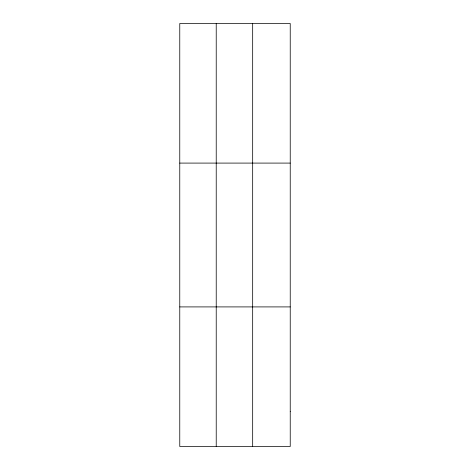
<?xml version="1.0" encoding="UTF-8"?>
<svg xmlns="http://www.w3.org/2000/svg" width="470" height="470" viewBox="0 0 470 470"><rect width="100%" height="100%" fill="white"/><g stroke="black" fill="none" stroke-linecap="round" stroke-linejoin="round"><path stroke-width="0.7" d="M216.224 23.5L216.224 446.5M252.672 23.5L252.672 446.5M179.769 163.09L290.231 163.09M179.769 306.91L290.231 306.91M290.231 411.603L290.231 446.5L179.769 446.5L179.769 23.5L290.231 23.5L290.231 411.603"/></g></svg>
